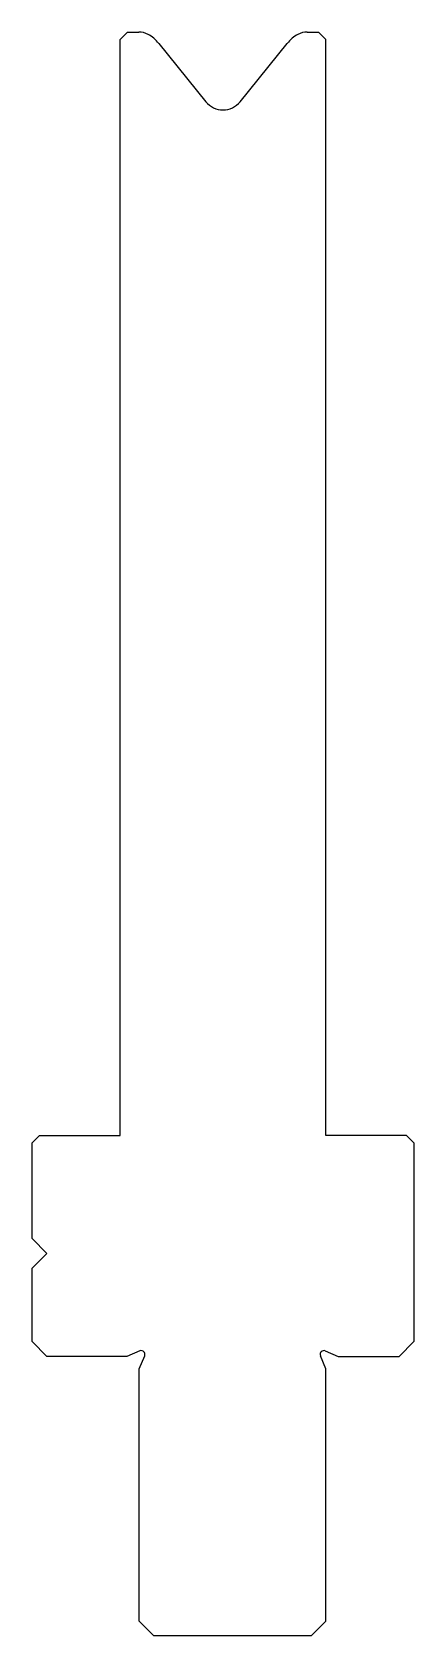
# Model space of a CAD drawing. Header units: metres. Extents: x 102 to 128, y 116 to 225.
import ezdxf

# ---------------------------------------------------------------- set-up
doc = ezdxf.new("R2010")
doc.units = ezdxf.units.M

msp = doc.modelspace()

# ---------------------------------------------------------------- linework, layer by layer
for p, q in [((108.228529, 224.755219), (107.728529, 224.255219)), ((108.228529, 224.755219), (108.993887, 224.755219)), ((120.463172, 224.755219), (121.228529, 224.755219)), ((121.728529, 224.255219), (121.228529, 224.755219)), ((107.728529, 149.755219), (107.728529, 224.255219)), ((110.361428, 223.973654), (113.56281, 220.020276)), ((115.894248, 220.020276), (119.09563, 223.973654)), ((121.728529, 149.755219), (121.728529, 224.255219)), ((102.228529, 149.755219), (101.728529, 149.255219)), ((102.228529, 149.755219), (107.728529, 149.755219)), ((127.228529, 149.755219), (121.728529, 149.755219)), ((127.728529, 149.255219), (127.228529, 149.755219)), ((101.728529, 142.755219), (101.728529, 149.255219)), ((127.728529, 149.255219), (127.728529, 135.755219)), ((101.728529, 142.755219), (102.728529, 141.755219)), ((102.728529, 141.755219), (101.728529, 140.755219)), ((101.728529, 135.755219), (101.728529, 140.755219)), ((101.728529, 135.755219), (102.728529, 134.755219)), ((126.728529, 134.755219), (127.728529, 135.755219)), ((108.178529, 134.755219), (102.728529, 134.755219)), ((109.071959, 135.12529), (108.178529, 134.755219)), ((109.028529, 133.905219), (109.3986, 134.798649)), ((121.728529, 133.905219), (121.358458, 134.798649)), ((121.685099, 135.12529), (122.578529, 134.755219)), ((122.578529, 134.755219), (126.728529, 134.755219)), ((109.028529, 116.755219), (109.028529, 133.905219)), ((121.728529, 116.755219), (121.728529, 133.905219)), ((109.028529, 116.755219), (110.028529, 115.755219)), ((120.728529, 115.755219), (121.728529, 116.755219)), ((120.728529, 115.755219), (110.028529, 115.755219))]:
    msp.add_line(p, q)
for centre, radius, start, end in [((108.993887, 223.355219), 1.4, 62.880277, 90), ((108.811546, 222.999197), 1.8, 48.296198, 62.880277), ((120.645512, 222.999197), 1.8, 117.119723, 131.703802), ((120.463172, 223.355219), 1.4, 90, 117.119723), ((107.913418, 221.991295), 3.15, 39, 48.296198), ((121.54364, 221.991295), 3.15, 131.703802, 141), ((114.728529, 220.964257), 1.5, 219, 321), ((109.16763, 134.89432), 0.25, 337.5, 112.5), ((121.589428, 134.89432), 0.25, 67.5, 202.5)]:
    msp.add_arc(centre, radius, start, end)

doc.saveas('drawing.dxf')
